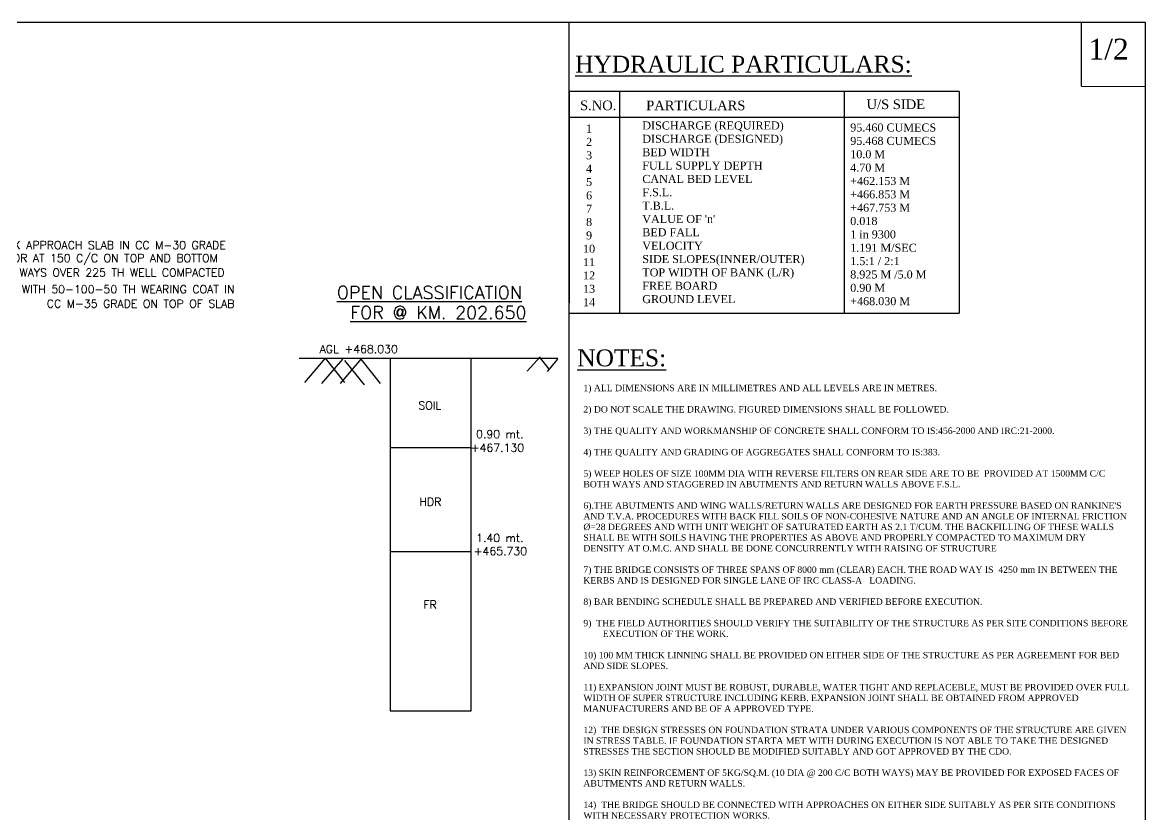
# Model space of a CAD drawing. Header units: inches. Extents: x -675 to 904, y 4 to 1354.
# Drawn here: x 552.8 to 903.5, y 1049.3 to 1296.4 of the extents above; entities that cross this region are included whole.
import ezdxf

# ---------------------------------------------------------------- set-up
doc = ezdxf.new("R2010")
doc.units = ezdxf.units.IN
doc.header["$MEASUREMENT"] = 0
doc.styles.add('ROMANS', font='romans')
doc.styles.add('ROMANT', font='romant')
doc.styles.get("Standard").update_dxf_attribs({"font": 'times.ttf'})
doc.styles.add('style1', font='romans.shx')

msp = doc.modelspace()

# ---------------------------------------------------------------- linework, layer by layer
for p, q in [((903.5301, 1296.38321), (8.5301, 1296.38321)), ((723.5301, 701.38321), (723.5301, 1296.38321)), ((883.5301, 1276.50821), (883.5301, 1296.38321)), ((903.5301, 701.38321), (903.5301, 1296.38321)), ((883.5301, 1276.50821), (903.5301, 1276.41211)), ((723.5301, 1274.80499), (723.5301, 1208.88067)), ((845.32874, 1274.80499), (723.5301, 1274.80499)), ((739.25139, 1274.80499), (739.25139, 1205.70084)), ((809.38948, 1274.80499), (809.38948, 1205.70084)), ((845.32874, 1274.80499), (845.32874, 1205.70084)), ((845.32874, 1266.7159), (723.5301, 1266.7159)), ((723.5301, 1205.70084), (845.32874, 1205.70084)), ((639.22348, 1191.65085), (668.96089, 1191.65085)), ((647.3497, 1191.65085), (640.8857, 1184.09781)), ((652.73636, 1191.29212), (646.27236, 1183.73907)), ((647.3497, 1191.65085), (653.45458, 1184.09781)), ((658.48214, 1191.29212), (652.01814, 1183.73907)), ((653.45458, 1190.93339), (659.55947, 1183.38034)), ((654.10664, 1191.65085), (692.99977, 1191.65085)), ((658.48214, 1191.29212), (664.58703, 1183.73907)), ((667.66759, 1191.76552), (667.66759, 1081.65085)), ((692.99977, 1081.65085), (692.99977, 1191.65086)), ((692.99977, 1191.65086), (719.97091, 1191.65086)), ((714.50871, 1192.04112), (710.40308, 1187.55315)), ((714.1496, 1192.04112), (717.20204, 1188.26459)), ((719.89538, 1191.32365), (716.66338, 1187.54713)), ((667.66759, 1163.81015), (692.99977, 1163.81015)), ((667.66759, 1131.38869), (692.99977, 1131.38869)), ((667.66759, 1081.65085), (692.99977, 1081.65085))]:
    msp.add_line(p, q)

# ---------------------------------------------------------------- texts
for s, p in [('%%UHYDRAULIC PARTICULARS:', (725.43336, 1280.76186)), ('%%UNOTES:', (726.09134, 1189.11621))]:
    msp.add_text(s, height=5.25).set_placement(p)
for s, height, style, p in [('150 THICK APPROACH SLAB IN CC M-30 GRADE', 2.5, 'ROMANS', (534.71287, 1225.66961)), ('WITH 12 TOR AT 150 C/C ON TOP AND BOTTOM', 2.5, 'ROMANS', (532.85499, 1221.62199)), ('IN BOTH WAYS OVER 225 TH WELL COMPACTED', 2.5, 'ROMANS', (536.59318, 1217.10499)), ('GRAVEL WITH 50-100-50 TH WEARING COAT IN', 2.5, 'ROMANS', (538.71268, 1211.91358)), ('%%UOPEN CLASSIFICATION', 4, 'ROMANT', (651.02471, 1210.12313)), ('CC M-35 GRADE ON TOP OF SLAB', 2.5, 'ROMANS', (560.45052, 1207.39658)), ('%%UFOR @ KM. 202.650', 4, 'ROMANT', (655.21232, 1203.8805))]:
    msp.add_text(s, height=height, dxfattribs=dict(style=style)).set_placement(p)
for s, insert, char_height, width, attachment_point in [('1/2', (885.72386, 1291.32932), 6.5, 15.1844, 1), ('S.NO.', (732.62467, 1270.49151), 3, 20.7339, 5), ('PARTICULARS', (763.08571, 1270.49151), 3, 41.6739746, 5), ('U/S SIDE', (825.55803, 1270.83807), 3, 29.624, 5), ('    1\\P    2\\P    3\\P    4\\P    5\\P    6\\P    7\\P    8\\P    9\\P   10\\P   11\\P   12\\P   13\\P   14 ', (725.05475, 1264.54867), 2.5, 14.1966, 1), ("\\PDISCHARGE (REQUIRED)\\PDISCHARGE (DESIGNED)\\PBED WIDTH\\PFULL SUPPLY DEPTH\\PCANAL BED LEVEL\\PF.S.L.\\PT.B.L.\\PVALUE OF 'n'\\PBED FALL \\PVELOCITY\\PSIDE SLOPES(INNER/OUTER)\\PTOP WIDTH OF BANK (L/R)\\PFREE BOARD\\PGROUND LEVEL ", (746.39607, 1269.67128), 2.5, 54.8233, 1), ('\\P95.460 CUMECS\\P95.468 CUMECS\\P10.0 M\\P4.70 M\\P+462.153 M\\P+466.853 M\\P+467.753 M\\P0.018\\P1 in 9300\\P1.191 M/SEC\\P1.5:1 / 2:1 \\P8.925 M /5.0 M\\P0.90 M\\P+468.030 M', (811.32, 1269.0312), 2.5, 35.9444444, 1), ("1) ALL DIMENSIONS ARE IN MILLIMETRES AND ALL LEVELS ARE IN METRES.\\P\\P2) DO NOT SCALE THE DRAWING. FIGURED DIMENSIONS SHALL BE FOLLOWED.\\P\\P3) THE QUALITY AND WORKMANSHIP OF CONCRETE SHALL CONFORM TO IS:456-2000 AND IRC:21-2000. \\P\\P4) THE QUALITY AND GRADING OF AGGREGATES SHALL CONFORM TO IS:383.\\P\\P5) WEEP HOLES OF SIZE 100MM DIA WITH REVERSE FILTERS ON REAR SIDE ARE TO BE  PROVIDED AT 1500MM C/C BOTH WAYS AND STAGGERED IN ABUTMENTS AND RETURN WALLS ABOVE F.S.L.\\P\\P6).THE ABUTMENTS AND WING WALLS/RETURN WALLS ARE DESIGNED FOR EARTH PRESSURE BASED ON RANKINE'S AND T.V.A. PROCEDURES WITH BACK FILL SOILS OF NON-COHESIVE NATURE AND AN ANGLE OF INTERNAL FRICTION %%C=28 DEGREES AND WITH UNIT WEIGHT OF SATURATED EARTH AS 2.1 T/CUM. THE BACKFILLING OF THESE WALLS SHALL BE WITH SOILS HAVING THE PROPERTIES AS ABOVE AND PROPERLY COMPACTED TO MAXIMUM DRY DENSITY AT O.M.C. AND SHALL BE DONE CONCURRENTLY WITH RAISING OF STRUCTURE\\P\\P7) THE BRIDGE CONSISTS OF THREE SPANS OF 8000 mm (CLEAR) EACH. THE ROAD WAY IS  4250 mm IN BETWEEN THE KERBS AND IS DESIGNED FOR SINGLE LANE OF IRC CLASS-A   LOADING.\\P\\P8) BAR BENDING SCHEDULE SHALL BE PREPARED AND VERIFIED BEFORE EXECUTION.\\P\\P9)  THE FIELD AUTHORITIES SHOULD VERIFY THE SUITABILITY OF THE STRUCTURE AS PER SITE CONDITIONS BEFORE         EXECUTION OF THE WORK.\\P\\P10) 100 MM THICK LINNING SHALL BE PROVIDED ON EITHER SIDE OF THE STRUCTURE AS PER AGREEMENT FOR BED AND SIDE SLOPES.\\P\\P11) EXPANSION JOINT MUST BE ROBUST, DURABLE, WATER TIGHT AND REPLACEBLE, MUST BE PROVIDED OVER FULL WIDTH OF SUPER STRUCTURE INCLUDING KERB. EXPANSION JOINT SHALL BE OBTAINED FROM APPROVED MANUFACTURERS AND BE OF A APPROVED TYPE.\\P\\P12)  THE DESIGN STRESSES ON FOUNDATION STRATA UNDER VARIOUS COMPONENTS OF THE STRUCTURE ARE GIVEN IN STRESS TABLE. IF FOUNDATION STARTA MET WITH DURING EXECUTION IS NOT ABLE TO TAKE THE DESIGNED STRESSES THE SECTION SHOULD BE MODIFIED SUITABLY AND GOT APPROVED BY THE CDO.\\P\\P13) SKIN REINFORCEMENT OF 5KG/SQ.M. (10 DIA @ 200 C/C BOTH WAYS) MAY BE PROVIDED FOR EXPOSED FACES OF ABUTMENTS AND RETURN WALLS.\\P\\P14)  THE BRIDGE SHOULD BE CONNECTED WITH APPROACHES ON EITHER SIDE SUITABLY AS PER SITE CONDITIONS WITH NECESSARY PROTECTION WORKS.\\P\\P15)  THE DESIGN PROPOSALS OF THE SLRB AT KM. 202.650 FURNISHED BY THE CE(P) ANANTHAPUR IS APPROVED SUBJECT TO CONDITION THAT THE FIELD AUTHORITIES SHALL SATISFY ABOUT SUITABILITY OF SLB AT THE PROPOSED LOCATION AND INVARIABLY FURNISH DESIGN REPORT FOR PROPOSED SLB AT KM. 203.125 AS PER SITE CONDITIONS AS PER APPROVED ALIGNMENT AND H.P.'S WITH SP/SLB AT KM. 203.125.", (728.00065, 1183.35879), 2, 170, 1)]:
    msp.add_mtext(s, dxfattribs=dict(insert=insert, char_height=char_height, width=width, attachment_point=attachment_point))
at = {"char_height": 2.5, "width": 44.67, "attachment_point": 1, "style": 'style1'}
for s, insert in [('AGL +468.030', (645.62813, 1195.74445)), ('SOIL', (676.4623, 1178.16405)), ('  0.90 mt.', (691.07389, 1169.22981)), (' +467.130', (691.07389, 1164.95841)), ('HDR', (676.79479, 1148.0993)), ('  1.40 mt.', (691.07389, 1136.80835)), (' +465.730', (691.9927, 1132.7111)), ('FR', (678.03403, 1116.01177))]:
    msp.add_mtext(s, dxfattribs=dict(at, insert=insert))

doc.saveas('drawing.dxf')
